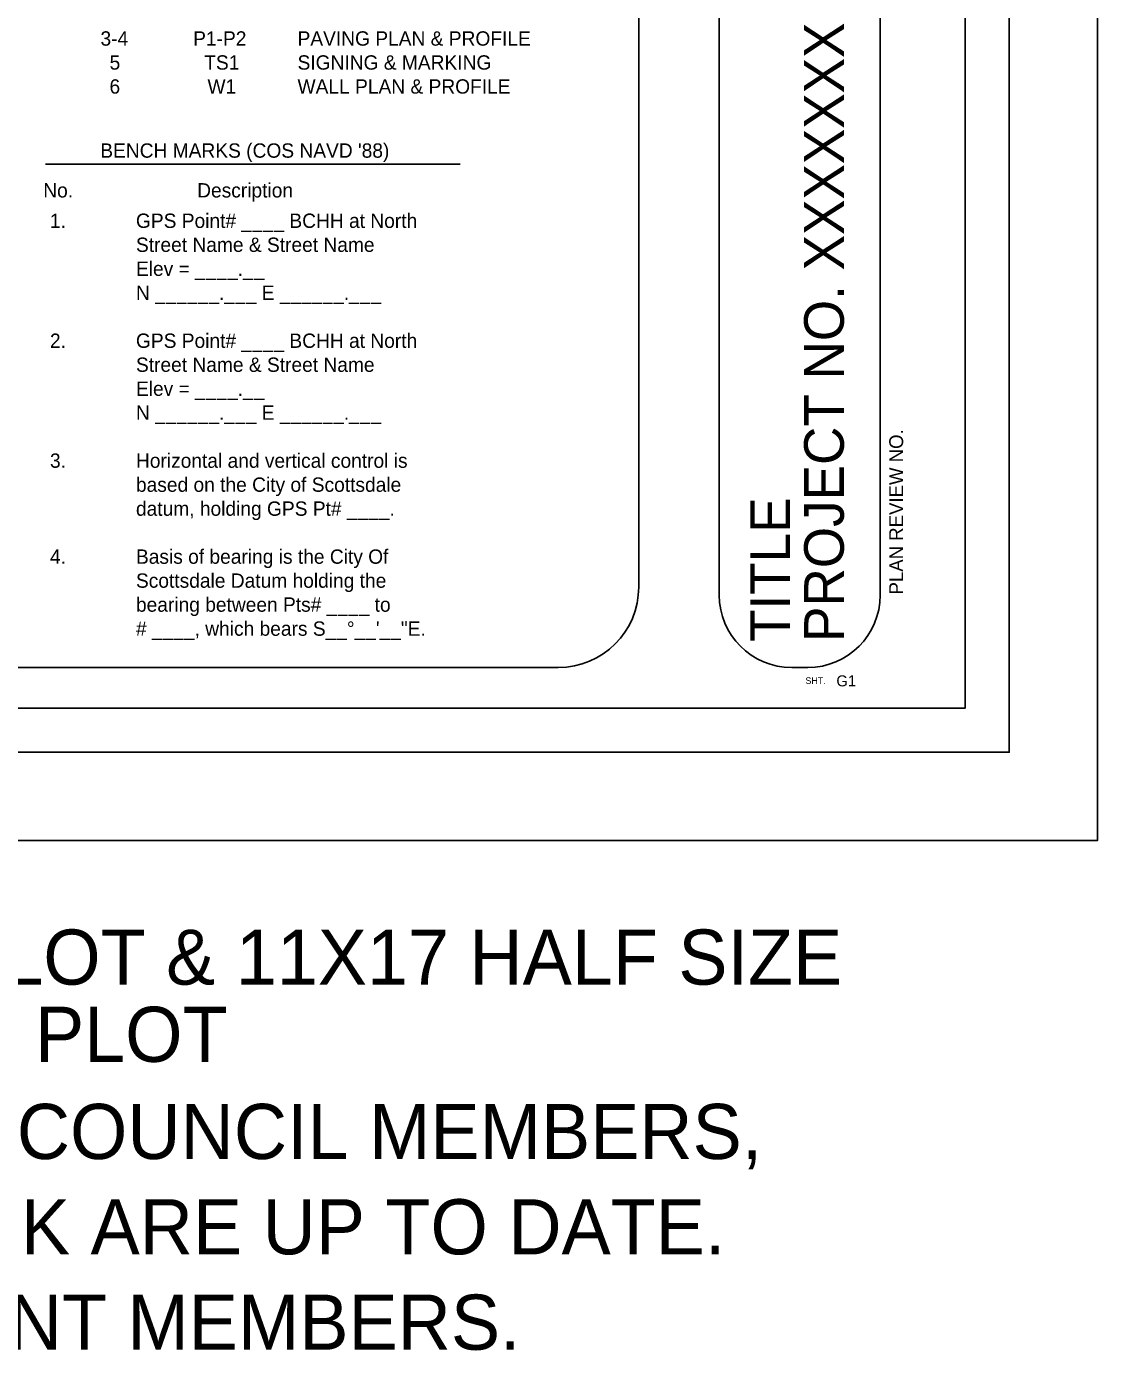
# Model space of a CAD drawing. Extents: x 715182 to 715902, y 929121 to 929716.
# Drawn here: x 715659.4 to 715902.3, y 929120.7 to 929420.9 of the extents above; entities that cross this region are included whole.
import ezdxf

# ---------------------------------------------------------------- set-up
doc = ezdxf.new("R2010")
doc.units = 0
for name, color, linetype in [('2', 7, 'Continuous'), ('56', 7, 'Continuous'), ('57', 7, 'Continuous'), ('6', 7, 'Continuous'), ('61', 7, 'Continuous'), ('62', 7, 'Continuous')]:
    doc.layers.add(name, color=color, linetype=linetype)

msp = doc.modelspace()

# ---------------------------------------------------------------- linework, layer by layer
at = {"layer": '2'}
msp.add_line((715663.75, 929389.64), (715757.75, 929389.64), dxfattribs=at)
at = {"layer": '56'}
msp.add_lwpolyline([(715202.27, 929256.33), (715882.27, 929256.33), (715882.27, 929696.33), (715202.27, 929696.33)], close=True, dxfattribs=at)
at = {"layer": '57'}
msp.add_lwpolyline([(715182.27, 929236.33), (715902.27, 929236.33), (715902.27, 929716.33), (715182.27, 929716.33)], close=True, dxfattribs=at)
at = {"layer": '6'}
for p, q in [((715798.24, 929549.34), (715798.24, 929293.79)), ((715816.49, 929551.16), (715816.49, 929291.96)), ((715853, 929291.96), (715853, 929551.16)), ((715779.99, 929275.53), (715414.92, 929275.53)), ((715832.92, 929275.53), (715836.57, 929275.53))]:
    msp.add_line(p, q, dxfattribs=at)
for centre, radius, start, end in [((715779.99, 929293.79), 18.25, 270, 0), ((715832.92, 929291.96), 16.43, 180, 270), ((715836.57, 929291.96), 16.43, 270, 0)]:
    msp.add_arc(centre, radius, start, end, dxfattribs=at)
at = {"layer": '62'}
msp.add_lwpolyline([(715232.27, 929686.33), (715872.27, 929686.33), (715872.27, 929266.33), (715232.27, 929266.33)], close=True, dxfattribs=at)

# ---------------------------------------------------------------- texts
at = {"layer": '2'}
for s, p in [('PROJECT NO. XXXXXXX   BID NO. XXXXX', (715844.75, 929281.34)), ('TITLE', (715832.56, 929281.34))]:
    msp.add_text(s, height=9, rotation=90, dxfattribs=at).set_placement(p)
for s, height, p in [('3-4', 3.25, (715676.19, 929416.55)), ('P1-P2', 3.25, (715697.2, 929416.55)), ('PAVING PLAN & PROFILE', 3.25, (715720.87, 929416.55)), ('5', 3.25, (715678.25, 929411.11)), ('TS1', 3.25, (715699.71, 929411.11)), ('SIGNING & MARKING', 3.25, (715720.87, 929411.11)), ('6', 3.25, (715678.23, 929405.67)), ('W1', 3.25, (715700.45, 929405.67)), ('WALL PLAN & PROFILE', 3.25, (715720.87, 929405.67)), ("BENCH MARKS (COS NAVD '88)", 3.25, (715676.14, 929391.14)), ('No.', 3.25, (715663.21, 929382.12)), ('Description', 3.25, (715698.11, 929382.12)), ('1.', 3.25, (715664.73, 929375.22)), ('GPS Point# ____ BCHH at North ', 3.25, (715684.23, 929375.22)), ('Street Name & Street Name', 3.25, (715684.23, 929369.78)), ('Elev = ____.__', 3.25, (715684.23, 929364.34)), ('N ______.___ E ______.___', 3.25, (715684.23, 929358.9)), ('2.', 3.25, (715664.73, 929348.02)), ('GPS Point# ____ BCHH at North ', 3.25, (715684.23, 929348.02)), ('Street Name & Street Name', 3.25, (715684.23, 929342.58)), ('Elev = ____.__', 3.25, (715684.23, 929337.14)), ('N ______.___ E ______.___', 3.25, (715684.23, 929331.7)), ('3.', 3.25, (715664.73, 929320.82)), ('Horizontal and vertical control is', 3.25, (715684.23, 929320.82)), ('based on the City of Scottsdale', 3.25, (715684.23, 929315.38)), ('datum, holding GPS Pt# ____.', 3.25, (715684.23, 929309.94)), ('4.', 3.25, (715664.73, 929299.06)), ('Basis of bearing is the City Of', 3.25, (715684.23, 929299.06)), ('Scottsdale Datum holding the', 3.25, (715684.23, 929293.62)), ('bearing between Pts# ____ to', 3.25, (715684.23, 929288.18)), ('# ____, which bears S__°__\'__"E. ', 3.25, (715684.23, 929282.73)), ('ALWAYS VERIFY THAT THE NAMES FOR THE CITY COUNCIL MEMBERS,', 12.5, (715246.71, 929164.08)), (' CITY MANAGER, CITY ATTORNEY, AND CITY CLERK ARE UP TO DATE.', 12.5, (715246.71, 929142.46)), ('SEE CITY OF SCOTTSDALE WEB SITE FOR CURRENT MEMBERS. ', 12.5, (715246.71, 929120.83))]:
    msp.add_text(s, height=height, dxfattribs=at).set_placement(p)
at = {"layer": '56'}
msp.add_text('USE INSIDE FENCE BOUNDARY FOR 22X34 SIZE PLOT & 11X17 HALF SIZE', height=12.5, dxfattribs=at).set_placement((715248.01, 929203.62))
at = {"layer": '57'}
msp.add_text('USE OUTSIDE FENCE BOUNDARY FOR 24X36 SIZE PLOT', height=12.5, dxfattribs=at).set_placement((715248.01, 929186.11))
at = {"layer": '61'}
for s, height, p in [('SHT.', 1.5, (715836.04, 929271.81)), ('G1 ', 2.5, (715843.06, 929271.26))]:
    msp.add_text(s, height=height, dxfattribs=at).set_placement(p)
at = {"layer": '62'}
msp.add_text('PLAN REVIEW NO.', height=3.15, rotation=90, dxfattribs=at).set_placement((715858.2, 929292.1))

doc.saveas('drawing.dxf')
